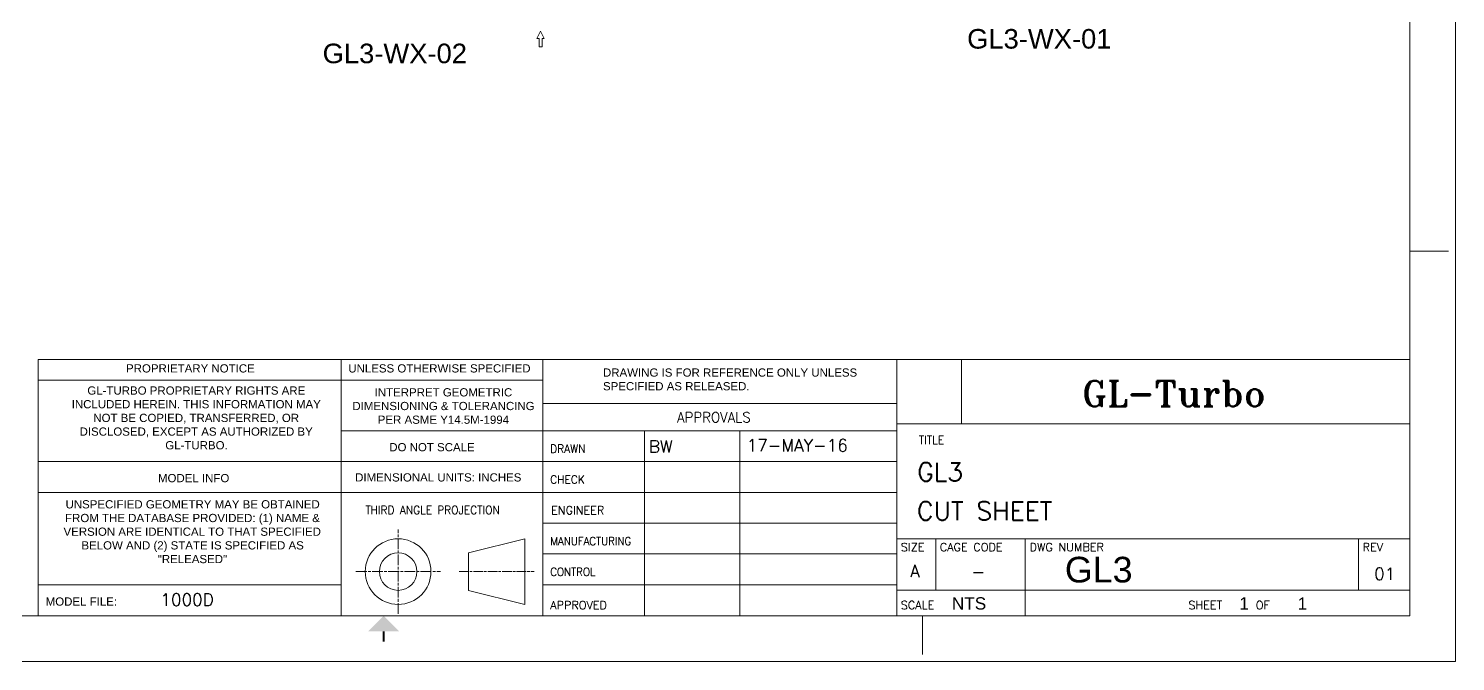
# Model space of a CAD drawing. Header units: millimetres. Extents: x 0 to 559189, y 1 to 426050.
# Drawn here: x 188902 to 559189, y 1 to 164265 of the extents above; entities that cross this region are included whole.
import ezdxf
from ezdxf.enums import TextEntityAlignment as Align

# ---------------------------------------------------------------- set-up
doc = ezdxf.new("R2010")
doc.units = ezdxf.units.MM
doc.header["$LTSCALE"] = 25.4
doc.linetypes.add('CHAIN', pattern=[0.7087, 0.4724, -0.0591, 0.1181, -0.0591])
doc.layers.add('Title Block', color=7, linetype='Continuous', lineweight=5)
doc.styles.add('ACANSTS', font='romans.shx', dxfattribs={"height": 25.4})
doc.styles.add('Roman', font='arial.ttf')
doc.styles.add('ROMANS', font='romant.shx', dxfattribs={"height": 88.9})

# ---------------------------------------------------------------- blocks, each defined once
blk = doc.blocks.new('LONE STAR BLOWER TITLE BLOCK (SIZE A)')
at = {"lineweight": 15}
for p, q in [((444.5, 66.14), (444.5, 84.14)), ((444.5, 84.14), (462.5, 84.14)), ((462.5, 66.14), (462.5, 84.14)), ((462.5, 66.14), (444.5, 66.14))]:
    blk.add_line(p, q, dxfattribs=at)
at = {"layer": 'Title Block', "lineweight": 15}
for p, q in [((600.08, 0), (600.08, 457.2)), ((587.38, 12.7), (587.38, 444.5)), ((587.38, 114.3), (598.09, 114.3)), ((587.38, 84.14), (205.4, 84.14)), ((205.4, 84.14), (205.4, 12.7)), ((587.38, 84.14), (230.97, 84.14)), ((289.78, 84.14), (289.78, 12.7)), ((345.89, 84.14), (345.89, 12.7)), ((444.5, 12.7), (444.5, 84.14)), ((587.38, 12.7), (587.38, 84.14)), ((345.89, 78.32), (205.4, 78.32)), ((444.5, 71.86), (345.89, 71.86)), ((444.5, 64.24), (289.78, 64.24)), ((374.2, 12.81), (374.2, 64.24)), ((400.8, 12.81), (400.8, 64.24)), ((587.38, 66.14), (444.5, 66.14)), ((444.5, 55.67), (205.4, 55.67)), ((444.5, 47.1), (205.4, 47.1)), ((444.5, 38.52), (345.89, 38.52)), ((325.23, 30.25), (340.9, 34.17)), ((340.9, 34.17), (340.9, 15.89)), ((587.38, 34.13), (444.5, 34.13)), ((455.36, 34.13), (455.36, 19.84)), ((480.29, 34.13), (480.29, 12.7)), ((573.09, 34.13), (573.09, 19.84)), ((325.23, 19.81), (325.23, 30.25)), ((444.5, 29.95), (345.89, 29.95)), ((289.78, 21.38), (205.4, 21.38)), ((444.5, 21.38), (345.89, 21.38)), ((340.9, 15.89), (325.23, 19.81)), ((587.38, 19.84), (444.5, 19.84)), ((12.7, 12.7), (587.38, 12.7)), ((381.63, 12.7), (587.38, 12.7)), ((451.64, 1.98), (451.64, 12.7)), ((0, 0), (600.08, 0))]:
    blk.add_line(p, q, dxfattribs=at)
at = {"layer": 'Title Block', "linetype": 'CHAIN', "lineweight": 15, "ltscale": 0.249886}
for p, q in [((305.64, 13.28), (305.64, 36.78)), ((293.89, 25.03), (317.4, 25.03))]:
    blk.add_line(p, q, dxfattribs=at)
at = {"layer": 'Title Block', "linetype": 'CHAIN', "lineweight": 15, "ltscale": 0.22211}
blk.add_line((322.62, 25.03), (343.51, 25.03), dxfattribs=at)
at = {"layer": 'Title Block', "lineweight": 15, "const_width": 0.572}
blk.add_lwpolyline([(301.62, 5.56), (301.62, 8.41)], dxfattribs=at)
at = {"layer": 'Title Block', "lineweight": 15}
for radius in [9.14, 5.22]:
    blk.add_circle((305.64, 25.03), radius, dxfattribs=at)
blk.add_solid([(297.34, 8.41), (305.91, 8.41), (301.62, 12.7)], dxfattribs=at)
at = {"layer": 'Title Block', "lineweight": 15, "style": 'ACANSTS'}
for s, height, width, p in [('APPROVALS', 2.857, 0.951562, (383.31, 66.57)), ('DRAWN', 2.286, 0.942857, (348.01, 58.1)), ('TITLE', 2.286, 0.942857, (450.63, 60.55)), ('THIRD ANGLE PROJECTION', 2.286, 0.942857, (296.51, 41.03))]:
    blk.add_text(s, height=height, dxfattribs=dict(at, width=width)).set_placement(p)
for s, width, p in [('CHECK', 0.942857, (348.01, 50.67)), ('MANUFACTURING', 0.90932, (348.01, 33.52)), ('CONTROL', 0.90932, (348.01, 24.95))]:
    blk.add_text(s, height=2.286, dxfattribs=dict(at, width=width)).set_placement(p, align=Align.MIDDLE_LEFT)
for s, p in [('ENGINEER', (348.26, 42.11)), ('APPROVED', (348.01, 15.69)), ('SCALE', (445.64, 15.7)), ('SHEET     OF', (525.71, 15.7))]:
    blk.add_text(s, height=2.286, dxfattribs=at).set_placement(p, align=Align.MIDDLE_LEFT)
for s, height, p in [('SIZE', 2.286, (445.64, 30.7)), ('CAGE CODE', 2.286, (456.5, 30.7)), ('DWG NUMBER', 2.286, (481.49, 30.7)), ('REV', 2.286, (574.23, 30.7)), ('A', 3.43, (448.22, 23.44))]:
    blk.add_text(s, height=height, dxfattribs=at).set_placement(p)
at = {"layer": 'Title Block', "lineweight": 15, "char_height": 2.286, "attachment_point": 1, "style": 'Roman'}
for s, width, insert in [('PROPRIETARY NOTICE', 36.7505, (229.87, 82.77)), ('UNLESS OTHERWISE SPECIFIED', 58.447, (291.76, 82.77)), ('DRAWING IS FOR REFERENCE ONLY UNLESS SPECIFIED AS RELEASED.', 71.6532, (362.68, 81.61)), ('\\pi5.66053;GL-TURBO PROPRIETARY RIGHTS ARE \\P\\pi1.30606;INCLUDED HEREIN. THIS INFORMATION MAY \\P\\pi7.31811;NOT BE COPIED, TRANSFERRED, OR \\P\\pi3.49382;DISCLOSED, EXCEPT AS AUTHORIZED BY \\P\\pi27.36193;GL-TURBO.', 71.6646, (213.43, 76.6)), ('\\pi8.04028;INTERPRET GEOMETRIC \\P\\pi1.83954;DIMENSIONING & TOLERANCING \\P\\pi8.90805;PER ASME Y14.5M-1994', 53.9804, (291.06, 76.1)), ('DO NOT SCALE', 58.447, (303.17, 60.82)), ('MODEL INFO', 36.7505, (238.76, 52.21)), ('DIMENSIONAL UNITS: INCHES', 58.447, (293.66, 52.41)), ('\\pi1.28024;UNSPECIFIED GEOMETRY MAY BE OBTAINED \\P\\pi1.14926;FROM THE DATABASE PROVIDED: (1) NAME & \\P\\pi0.7181;VERSION ARE IDENTICAL TO THAT SPECIFIED \\P\\pi5.70488;BELOW AND (2) STATE IS SPECIFIED AS \\P\\pi26.965;"RELEASED"', 72.94, (211.74, 44.91)), ('MODEL FILE:', 36.7505, (207.49, 17.83))]:
    blk.add_mtext_dynamic_manual_height_columns(s, width=width, gutter_width=31.75, heights=[0], dxfattribs=dict(at, insert=insert))
at = {"layer": 'Title Block', "lineweight": 15, "insert": (496.11, 78.18), "char_height": 100.0125, "width": 135.4992, "attachment_point": 1, "style": 'ROMANS'}
blk.add_mtext('{\\H0.07143x;GL-Turbo}', dxfattribs=at)
at = {"layer": 'Title Block', "lineweight": 15, "style": 'ACANSTS'}
for tag, p, height in [('DRAWN_BY', (375.45, 58.16), 3.43), ('DRAWN_DATE', (402.66, 58.47), 3.43), ('CHECKED_BY', (376.02, 49.37), 3.43), ('CHECK_DATE', (402.18, 49.5), 3.43), ('DRAWING_SUBTITLE', (450.18, 50.21), 5.14), ('ENGINEER', (375.87, 40.95), 3.43), ('ENG_DATE', (401.95, 40.92), 3.43), ('DRAWING_SUBTITLE', (450.12, 39.35), 5.14), ('MANUFACTURING', (375.76, 32.38), 3.43), ('MFG_DATE', (401.98, 32.46), 3.43), ('CONTROL', (375.76, 23.81), 3.43), ('CONTROL_DATE', (401.98, 23.88), 3.43), ('CAGE_CODE', (455.36, 23.27), 3.43), ('MODEL_FILE_NAME', (230.14, 15.52), 3.43), ('APPROVED_BY', (375.47, 14.54), 3.43), ('APPROVAL_DATE', (401.77, 14.47), 3.43)]:
    blk.add_attdef(tag, p, '', height=height, dxfattribs=at)
at = {"layer": 'Title Block', "lineweight": 15, "style": 'Roman', "flags": 8}
for tag, height, p in [('DWG_NUMBER', 7.14, (484.29, 29.15)), ('SCALE', 3.43, (459.83, 17.88)), ('SHEETNUMBER', 3.43, (539.89, 17.88)), ('TOTA_SHEETS', 3.43, (556.11, 17.82))]:
    blk.add_attdef(tag, text='', height=height, dxfattribs=at).set_placement(p, align=Align.TOP_LEFT)
at = {"layer": 'Title Block', "lineweight": 15, "style": 'ACANSTS'}
blk.add_attdef('REVISION', text='', height=3.43, dxfattribs=at).set_placement((580.38, 22.69), align=Align.CENTER)

msp = doc.modelspace()

# ---------------------------------------------------------------- linework, layer by layer
at = {"color": 7, "linetype": 'Continuous', "lineweight": 5, "ltscale": 15}
for p, q in [((321776.63, 163555.72), (320846.6, 161711.66)), ((321776.63, 163555.72), (322706.66, 161711.66)), ((321384.78, 161711.66), (320846.6, 161711.66)), ((321384.78, 161711.66), (321384.78, 159547.54)), ((322168.48, 159547.54), (321384.78, 159547.54)), ((322706.66, 161711.66), (322168.48, 161711.66)), ((322168.48, 161711.66), (322168.48, 159547.54))]:
    msp.add_line(p, q, dxfattribs=at)

# ---------------------------------------------------------------- block references
ref = msp.add_blockref('LONE STAR BLOWER TITLE BLOCK (SIZE A)', (0.11, 1.34), dxfattribs=dict(xscale=931.8648284389766, yscale=931.8648284389766, zscale=931.8648284389766))
ref.add_attrib('SHEETNUMBER', '1', dxfattribs={"layer": 'Title Block', "lineweight": 15, "height": 3195.36, "style": 'Roman'}).set_placement((503107.14, 16666.84), align=Align.TOP_LEFT)
ref.add_attrib('SCALE', 'NTS', dxfattribs={"layer": 'Title Block', "lineweight": 15, "height": 3195.364, "style": 'Roman'}).set_placement((428498.18, 16666.84), align=Align.TOP_LEFT)
ref.add_attrib('DWG_NUMBER', 'GL3', dxfattribs={"layer": 'Title Block', "lineweight": 15, "height": 6657.009, "style": 'Roman'}).set_placement((457827.29, 27160.73), align=Align.TOP_LEFT)
ref.add_attrib('DRAWING_SUBTITLE', 'GL3', (419506, 46791.69), dxfattribs={"layer": 'Title Block', "lineweight": 15, "height": 4793.047, "style": 'ACANSTS'})
ref.add_attrib('CAGE_CODE', '   -', (426460.13, 21688.39), dxfattribs={"layer": 'Title Block', "lineweight": 15, "height": 3195.364, "style": 'ACANSTS'})
ref.add_attrib('DRAWN_BY', 'BW', (349873.27, 54194.58), dxfattribs={"layer": 'Title Block', "lineweight": 15, "height": 3195.364, "style": 'ACANSTS'})
ref.add_attrib('REVISION', '01', dxfattribs={"layer": 'Title Block', "lineweight": 15, "height": 3195.364, "style": 'ACANSTS'}).set_placement((540832.82, 21145.2), align=Align.CENTER)
ref.add_attrib('DRAWN_DATE', '17-MAY-16', (375222.21, 54489.46), dxfattribs={"layer": 'Title Block', "lineweight": 15, "height": 3195.364, "style": 'ACANSTS'})
ref.add_attrib('DRAWING_SUBTITLE', 'CUT SHEET', (419447.19, 36673.68), dxfattribs={"layer": 'Title Block', "lineweight": 15, "height": 4793.047, "style": 'ACANSTS'})
ref.add_attrib('TOTA_SHEETS', '1', dxfattribs={"layer": 'Title Block', "lineweight": 15, "height": 3195.36, "style": 'Roman'}).set_placement((518214.89, 16606.8), align=Align.TOP_LEFT)
ref.add_attrib('MODEL_FILE_NAME', '1000D', (223136.51, 14466.08), dxfattribs={"layer": 'Title Block', "lineweight": 15, "height": 3195.364, "style": 'ACANSTS'})

# ---------------------------------------------------------------- texts
at = {"color": 7, "linetype": 'Continuous', "lineweight": 5, "char_height": 5080, "attachment_point": 1, "style": 'Roman'}
for s, insert in [('GL3-WX-01', (432465.99, 164136.77)), ('GL3-WX-02', (265216.97, 160342.26))]:
    msp.add_mtext_dynamic_manual_height_columns(s, width=82403.9018, gutter_width=25.4, heights=[0], dxfattribs=dict(at, insert=insert))

doc.saveas('drawing.dxf')
